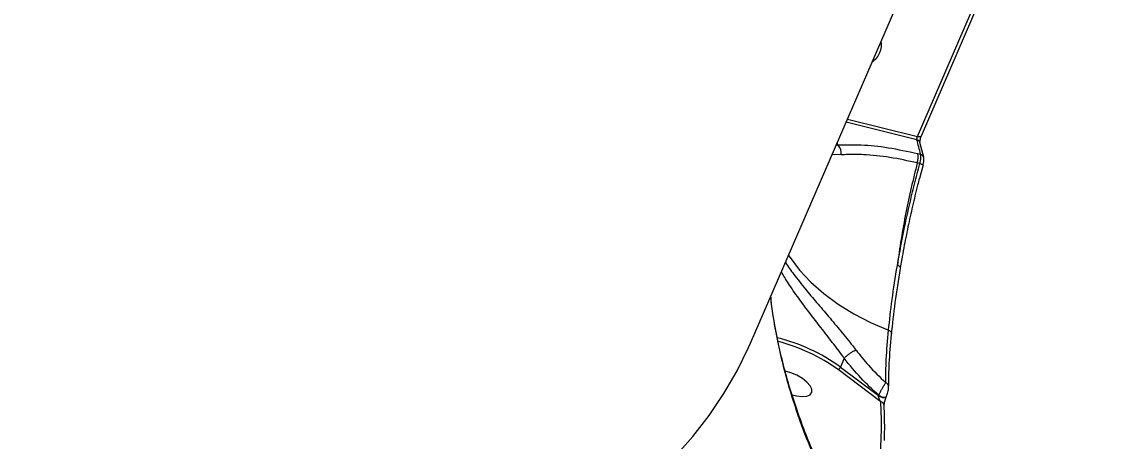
# Model space of a CAD drawing. Header units: millimetres. Extents: x -6521 to 6343, y -6174 to 4868.
# Drawn here: x -3902.6 to -3689.4, y -627 to -544.9 of the extents above; entities that cross this region are included whole.
import ezdxf

# ---------------------------------------------------------------- set-up
doc = ezdxf.new("R2010")
doc.units = ezdxf.units.MM
for name, color, linetype in [('DIKOM_ОБЪЕКТ', 7, 'Continuous'), ('DIKOM_РАЗМЕР_ЗОНА', 7, 'Continuous'), ('DIKOM_РАЗМЕР_ОБЪЕКТА', 7, 'Continuous')]:
    doc.layers.add(name, color=color, linetype=linetype)
doc.styles.add('style1', font='arial.ttf', dxfattribs={"width": 0.8})
doc.dimstyles.new('1-50', dxfattribs={"dimtxt": 300, "dimasz": 200, "dimexe": 100, "dimexo": 0, "dimgap": 100, "dimtad": 1, "dimtxsty": 'style1', "dimcen": 200, "dimclrd": 7, "dimclre": 7, "dimclrt": 7, "dimadec": 1, "dimazin": 2, "dimtfac": 1, "dimtmove": 0, "dimatfit": 2, "dimfxl": 0, "dimlwd": 25, "dimlwe": 18, "dimarcsym": 0})

# ---------------------------------------------------------------- blocks, each defined once
blk = doc.blocks.new('*D11')
at = {"layer": 'Defpoints', "color": 0, "transparency": 16777216}
for p in [(2818.82, 364.95), (-5102.52, -1661.02), (-5102.52, -4861.8)]:
    blk.add_point(p, dxfattribs=at)
at = {"layer": 'DIKOM_РАЗМЕР_ОБЪЕКТА', "color": 7, "lineweight": 18, "transparency": 16777216}
for p, q in [((2818.82, 364.95), (2818.82, -4961.8)), ((-5102.52, -1661.02), (-5102.52, -4961.8))]:
    blk.add_line(p, q, dxfattribs=at)
at = {"layer": 'DIKOM_РАЗМЕР_ОБЪЕКТА', "color": 7, "lineweight": 25, "transparency": 16777216}
blk.add_line((2618.82, -4861.8), (-4902.52, -4861.8), dxfattribs=at)
at = {"layer": 'DIKOM_РАЗМЕР_ОБЪЕКТА', "color": 7, "transparency": 16777216}
for points in [[(-4902.52, -4828.46), (-4902.52, -4895.13), (-5102.52, -4861.8)], [(2618.82, -4828.46), (2618.82, -4895.13), (2818.82, -4861.8)]]:
    blk.add_solid(points, dxfattribs=at)
at = {"layer": 'DIKOM_РАЗМЕР_ОБЪЕКТА', "color": 7, "transparency": 16777216, "insert": (-736, -4608.63), "char_height": 300, "attachment_point": 5, "style": 'style1'}
blk.add_mtext('7900', dxfattribs=at)
blk = doc.blocks.new('*D13')
at = {"layer": 'Defpoints', "color": 0, "transparency": 16777216}
for p in [(1683.24, 4867.99), (-4359.52, -3960.36), (6242.61, -3960.36)]:
    blk.add_point(p, dxfattribs=at)
at = {"layer": 'DIKOM_РАЗМЕР_ЗОНА', "color": 7, "lineweight": 18, "transparency": 16777216}
for p, q in [((1683.24, 4867.99), (6342.61, 4867.99)), ((-4359.52, -3960.36), (6342.61, -3960.36))]:
    blk.add_line(p, q, dxfattribs=at)
at = {"layer": 'DIKOM_РАЗМЕР_ЗОНА', "color": 7, "lineweight": 25, "transparency": 16777216}
blk.add_line((6242.61, 4667.99), (6242.61, -3760.36), dxfattribs=at)
at = {"layer": 'DIKOM_РАЗМЕР_ЗОНА', "color": 7, "transparency": 16777216}
for points in [[(6209.28, 4667.99), (6275.95, 4667.99), (6242.61, 4867.99)], [(6209.28, -3760.36), (6275.95, -3760.36), (6242.61, -3960.36)]]:
    blk.add_solid(points, dxfattribs=at)
at = {"layer": 'DIKOM_РАЗМЕР_ЗОНА', "color": 7, "transparency": 16777216, "insert": (5989.44, 630.24), "char_height": 300, "attachment_point": 5, "rotation": 90, "style": 'style1'}
blk.add_mtext('8850', dxfattribs=at)
blk = doc.blocks.new('*D14')
at = {"layer": 'Defpoints', "color": 0, "transparency": 16777216}
for p in [(4318.82, 257.45), (-6520.67, -1799.21), (4318.82, -6073.51)]:
    blk.add_point(p, dxfattribs=at)
at = {"layer": 'DIKOM_РАЗМЕР_ЗОНА', "color": 7, "lineweight": 18, "transparency": 16777216}
for p, q in [((4318.82, 257.45), (4318.82, -6173.51)), ((-6520.67, -1799.21), (-6520.67, -6173.51))]:
    blk.add_line(p, q, dxfattribs=at)
at = {"layer": 'DIKOM_РАЗМЕР_ЗОНА', "color": 7, "lineweight": 25, "transparency": 16777216}
blk.add_line((-6320.67, -6073.51), (4118.82, -6073.51), dxfattribs=at)
at = {"layer": 'DIKOM_РАЗМЕР_ЗОНА', "color": 7, "transparency": 16777216}
for points in [[(-6320.67, -6040.18), (-6320.67, -6106.84), (-6520.67, -6073.51)], [(4118.82, -6040.18), (4118.82, -6106.84), (4318.82, -6073.51)]]:
    blk.add_solid(points, dxfattribs=at)
at = {"layer": 'DIKOM_РАЗМЕР_ЗОНА', "color": 7, "transparency": 16777216, "insert": (-430.65, -5820.34), "char_height": 300, "attachment_point": 5, "style": 'style1'}
blk.add_mtext('10850', dxfattribs=at)

msp = doc.modelspace()

# ---------------------------------------------------------------- linework, layer by layer
at = {"layer": 'DIKOM_ОБЪЕКТ', "color": 7, "linetype": 'Continuous', "lineweight": 15}
for p, q in [((-3759.862, -607.778), (-3643.41, -338.885)), ((-3727.144, -567.333), (-3715.712, -540.937)), ((-3726.396, -567.213), (-3715.067, -541.054)), ((-3727.287, -567.992), (-3741.159, -564.59)), ((-3740.887, -563.963), (-3727.144, -567.333)), ((-3743.077, -569.019), (-3742.734, -569.014)), ((-3742.734, -569.014), (-3742.881, -568.567)), ((-3725.949, -571.432), (-3726.678, -568.561)), ((-3742.088, -570.954), (-3743.897, -570.912)), ((-3727.112, -570.708), (-3726.563, -570.842)), ((-3726.694, -572.66), (-3727.2, -572.536)), ((-3726.717, -575.515), (-3726.002, -572.846)), ((-3730.466, -593.004), (-3730.172, -591.316)), ((-3741.514, -610.745), (-3742.255, -612.457)), ((-3741.514, -610.745), (-3741.51, -610.739)), ((-3734.336, -619.232), (-3742.727, -612.952)), ((-3742.255, -612.457), (-3734.792, -618.043)), ((-3734.792, -618.043), (-3734.761, -617.971)), ((-3733.251, -618.206), (-3733.235, -618.112)), ((-3733.283, -618.278), (-3733.251, -618.206))]:
    msp.add_line(p, q, dxfattribs=at)
at = {"layer": 'DIKOM_ОБЪЕКТ', "color": 7, "linetype": 'Continuous', "lineweight": 15, "flags": 128}
for points in [[(-3727.144, -567.333), (-3726.972, -567.367), (-3726.812, -567.38), (-3726.671, -567.372), (-3726.553, -567.344), (-3726.464, -567.297), (-3726.406, -567.232), (-3726.396, -567.213)], [(-3726.049, -572.834), (-3726.048, -572.834), (-3726.043, -572.835)], [(-3752.426, -590.607), (-3752.127, -591.059), (-3750.257, -593.52), (-3748.051, -595.873), (-3745.53, -598.094), (-3742.719, -600.162), (-3739.647, -602.057), (-3736.342, -603.759), (-3732.839, -605.251)], [(-3732.839, -605.251), (-3732.677, -605.321), (-3732.536, -605.409), (-3732.419, -605.511), (-3732.333, -605.625), (-3732.278, -605.744), (-3732.258, -605.867), (-3732.274, -605.988), (-3732.324, -606.102)], [(-3774.692, -630.021), (-3771.166, -626.054), (-3767.955, -621.929), (-3765.062, -617.649), (-3762.491, -613.219), (-3760.244, -608.643), (-3759.862, -607.778)], [(-3751.727, -617.879), (-3750.855, -618.098), (-3749.764, -618.222), (-3748.854, -618.14), (-3748.2, -617.859), (-3747.855, -617.401), (-3747.847, -616.805), (-3748.176, -616.117), (-3748.815, -615.394), (-3749.714, -614.694), (-3750.799, -614.075), (-3751.981, -613.585), (-3753.06, -613.287)], [(-3734.792, -618.043), (-3734.564, -618.188), (-3734.308, -618.309), (-3734.042, -618.395), (-3733.79, -618.44), (-3733.57, -618.439), (-3733.402, -618.393), (-3733.298, -618.306), (-3733.284, -618.281)], [(-3734.761, -617.971), (-3734.533, -618.116), (-3734.277, -618.237), (-3734.011, -618.323), (-3733.758, -618.368), (-3733.539, -618.367), (-3733.37, -618.321), (-3733.266, -618.234), (-3733.251, -618.206)], [(-3732.817, -616.263), (-3732.817, -616.28), (-3732.817, -616.281)]]:
    msp.add_lwpolyline(points, dxfattribs=at)
at = {"layer": 'DIKOM_ОБЪЕКТ', "color": 7, "linetype": 'Continuous', "lineweight": 15}
for centre, radius, start, end in [((-3737.677, -549.512), 3.465, 336.04817, 12.7722), ((-3738.649, -549.054), 4.54, 305.08636, 335.74261), ((-3744.591, -570.71), 2.515, 354.42259, 42.40507), ((-3860.555, -603.375), 137.885, 13.64729, 14.86914), ((-3727.467, -568.796), 0.823, 16.56717, 77.36352), ((-3730.788, -571.447), 3.749, 343.11346, 11.37713), ((-3726.747, -571.649), 0.828, 15.81636, 77.14645), ((-3710.852, -515.206), 59.598, 254.58406, 255.22658), ((-3731.224, -593.357), 0.799, 26.46251, 81.85058), ((-3730.676, -593.02), 0.168, 310.75983, 6.64956), ((-3763.214, -641.497), 35.814, 54.18273, 76.14209), ((-3763.063, -641.147), 34.763, 54.19778, 75.665), ((-3733.669, -616.327), 0.854, 4.2901, 71.04922), ((-3823.78, -623.5), 89.546, 344.51142, 2.73169), ((-3734.579, -620.086), 0.887, 4.41491, 74.12314)]:
    msp.add_arc(centre, radius, start, end, dxfattribs=at)
for points, knots in [([(-3742.734, -569.014), (-3741.247, -568.975), (-3738.185, -568.897), (-3732.904, -569.442), (-3729.061, -570.282), (-3727.112, -570.708)], [0, 0, 0, 0, 0.3175152, 0.6539141, 1, 1, 1, 1]), ([(-3727.287, -567.992), (-3727.289, -567.96), (-3727.292, -567.896), (-3727.272, -567.751), (-3727.235, -567.59), (-3727.189, -567.444), (-3727.157, -567.365), (-3727.144, -567.333)], [0, 0, 0, 0, 0.2155613, 0.4307795, 0.6455971, 0.8596158, 1, 1, 1, 1]), ([(-3726.676, -568.569), (-3726.676, -568.57), (-3726.673, -568.579), (-3726.682, -568.542), (-3726.683, -568.456), (-3726.676, -568.278), (-3726.64, -568.018), (-3726.567, -567.694), (-3726.477, -567.402), (-3726.416, -567.265), (-3726.396, -567.219)], [0, 0, 0, 0, 0.0058305, 0.0949903, 0.2005339, 0.3369301, 0.5005659, 0.6917659, 0.8976251, 1, 1, 1, 1]), ([(-3727.2, -572.536), (-3729.008, -572.14), (-3732.674, -571.336), (-3737.225, -570.899), (-3740.308, -570.855), (-3741.691, -570.932), (-3742.088, -570.954)], [0, 0, 0, 0, 0.3362345, 0.6822321, 0.908788, 1, 1, 1, 1]), ([(-3726.694, -572.66), (-3726.68, -572.603), (-3726.61, -572.328), (-3726.524, -571.834), (-3726.488, -571.243), (-3726.538, -570.976), (-3726.563, -570.842)], [0, 0, 0, 0, 0.0806236, 0.387078, 0.693581, 1, 1, 1, 1]), ([(-3765.298, -698.941), (-3765.314, -698.958), (-3767.809, -701.654), (-3773.862, -706.486), (-3783.536, -713.319), (-3794.379, -719.348), (-3806.148, -724.659), (-3818.809, -729.24), (-3832.557, -733.172), (-3847.394, -736.411), (-3863.292, -738.93), (-3879.902, -740.672), (-3897.149, -741.651), (-3914.948, -741.895), (-3933.588, -741.408), (-3953.041, -740.159), (-3973.257, -738.135), (-3993.791, -735.38), (-4014.565, -731.921), (-4035.497, -727.8), (-4056.929, -722.948), (-4078.806, -717.353), (-4101.06, -711.014), (-4123.204, -704.072), (-4145.162, -696.566), (-4166.867, -688.543), (-4188.674, -679.874), (-4210.508, -670.562), (-4232.293, -660.624), (-4252.648, -650.716), (-4271.57, -640.951), (-4289.089, -631.425), (-4306.302, -621.57), (-4323.157, -611.406), (-4339.474, -601.047), (-4355.175, -590.542), (-4368.704, -581.042), (-4376.889, -574.975), (-4380.222, -572.505)], [0, 0, 0, 0, 0.0001879, 0.03034, 0.0605166, 0.0906687, 0.1199697, 0.1492933, 0.1785943, 0.2087464, 0.2389231, 0.2690751, 0.2983758, 0.3276989, 0.3569996, 0.3871514, 0.4173276, 0.4474792, 0.4767802, 0.5061035, 0.5354045, 0.5655563, 0.5957329, 0.6258849, 0.6551857, 0.6845092, 0.7138099, 0.743962, 0.7741384, 0.8042903, 0.8297914, 0.8553222, 0.880853, 0.906626, 0.9323987, 0.9575224, 0.9827031, 1, 1, 1, 1]), ([(-3727.2, -572.536), (-3727.607, -574.143), (-3728.424, -577.374), (-3729.483, -582.365), (-3730.419, -587.478), (-3730.879, -590.863), (-3731.111, -592.566)], [0, 0, 0, 0, 0.2373906, 0.4771623, 0.7370174, 1, 1, 1, 1]), ([(-3731.111, -592.566), (-3730.648, -590.02), (-3729.946, -586.163), (-3728.755, -580.786), (-3727.777, -576.704), (-3727.052, -573.995), (-3726.694, -572.66)], [0, 0, 0, 0, 0.3951638, 0.5986708, 0.8021749, 1, 1, 1, 1]), ([(-3726.048, -572.834), (-3726.005, -572.657), (-3725.911, -572.261), (-3725.867, -571.8), (-3725.947, -571.52), (-3725.973, -571.429)], [0, 0, 0, 0, 0.3536359, 0.79181, 1, 1, 1, 1]), ([(-3726.786, -575.511), (-3726.91, -575.978), (-3727.395, -577.808), (-3728.149, -581.003), (-3729.05, -585.092), (-3729.754, -588.584), (-3730.123, -590.669), (-3730.256, -591.426)], [0, 0, 0, 0, 0.086606, 0.3392487, 0.5918944, 0.8518967, 1, 1, 1, 1]), ([(-3753.046, -592.038), (-3752.511, -592.792), (-3751.372, -594.4), (-3749.256, -597.029), (-3746.941, -599.794), (-3744.594, -602.554), (-3742.18, -605.42), (-3740.367, -607.644), (-3739.412, -608.874), (-3739.197, -609.151)], [0, 0, 0, 0, 0.1604362, 0.3418288, 0.4947851, 0.6476369, 0.8016161, 0.9554529, 1, 1, 1, 1]), ([(-3741.51, -610.739), (-3741.51, -610.738), (-3741.668, -610.513), (-3742.521, -609.381), (-3744.134, -607.233), (-3746.338, -604.406), (-3748.483, -601.628), (-3750.567, -598.836), (-3752.429, -596.196), (-3753.391, -594.581), (-3753.829, -593.846)], [0, 0, 0, 0, 0.0000647, 0.0366954, 0.1886981, 0.3468788, 0.5009342, 0.6592627, 0.8449779, 1, 1, 1, 1]), ([(-3732.839, -605.251), (-3732.63, -603.301), (-3732.206, -599.354), (-3731.479, -594.846), (-3731.111, -592.566)], [0, 0, 0, 0, 0.4941583, 1, 1, 1, 1]), ([(-3730.566, -593.148), (-3730.932, -595.424), (-3731.673, -600.029), (-3732.105, -604.062), (-3732.324, -606.102)], [0, 0, 0, 0, 0.4941808, 1, 1, 1, 1]), ([(-3736.951, -648.222), (-3737.325, -647.711), (-3738.536, -646.056), (-3740.485, -642.971), (-3742.813, -638.964), (-3745.059, -634.636), (-3747.134, -630.208), (-3749.048, -625.633), (-3750.754, -621.022), (-3752.277, -616.273), (-3753.563, -611.554), (-3754.581, -607.099), (-3755.331, -603.005), (-3755.757, -600.276), (-3755.89, -598.846), (-3755.909, -598.649)], [0, 0, 0, 0, 0.0412214, 0.133601, 0.2280548, 0.3245637, 0.4231413, 0.5114324, 0.6050424, 0.6944688, 0.7799638, 0.8622438, 0.9296992, 0.9903141, 1, 1, 1, 1]), ([(-3737.378, -648.212), (-3738.556, -646.455), (-3740.914, -642.941), (-3744.161, -637.03), (-3747.181, -630.674), (-3750.14, -623.28), (-3752.398, -616.27), (-3754.038, -609.834), (-3755.055, -604.707), (-3755.686, -600.939), (-3755.852, -598.814), (-3755.872, -598.563)], [0, 0, 0, 0, 0.135766, 0.2715389, 0.4102379, 0.548924, 0.7213912, 0.8089488, 0.8964846, 0.9877894, 1, 1, 1, 1]), ([(-3733.391, -615.52), (-3733.377, -614.055), (-3733.349, -611.089), (-3733.011, -607.213), (-3732.839, -605.251)], [0, 0, 0, 0, 0.4937622, 1, 1, 1, 1]), ([(-3732.324, -606.102), (-3732.495, -608.062), (-3732.825, -611.828), (-3732.856, -614.714), (-3732.87, -616.098)], [0, 0, 0, 0, 0.5205672, 1, 1, 1, 1]), ([(-3741.51, -610.739), (-3741.371, -610.594), (-3741.093, -610.305), (-3740.556, -609.874), (-3740.005, -609.505), (-3739.556, -609.273), (-3739.305, -609.18), (-3739.212, -609.155), (-3739.197, -609.151)], [0, 0, 0, 0, 0.2120171, 0.424072, 0.636064, 0.8481366, 0.9764229, 1, 1, 1, 1]), ([(-3739.197, -609.151), (-3738.406, -610.153), (-3736.594, -612.448), (-3734.545, -614.412), (-3733.391, -615.52)], [0, 0, 0, 0, 0.436563, 1, 1, 1, 1]), ([(-3734.761, -617.971), (-3735.952, -616.88), (-3738.349, -614.684), (-3740.455, -612.064), (-3741.514, -610.745)], [0, 0, 0, 0, 0.4967555, 1, 1, 1, 1]), ([(-3742.727, -612.952), (-3742.72, -612.95), (-3742.698, -612.944), (-3742.639, -612.916), (-3742.544, -612.852), (-3742.429, -612.736), (-3742.325, -612.599), (-3742.279, -612.504), (-3742.255, -612.457)], [0, 0, 0, 0, 0.0458511, 0.1413968, 0.3560223, 0.5706662, 0.7852441, 1, 1, 1, 1]), ([(-3734.761, -617.971), (-3734.672, -617.79), (-3734.496, -617.429), (-3734.184, -616.839), (-3733.87, -616.28), (-3733.59, -615.813), (-3733.454, -615.611), (-3733.391, -615.52)], [0, 0, 0, 0, 0.1951242, 0.3899424, 0.5934597, 0.8140502, 1, 1, 1, 1]), ([(-3732.827, -616.264), (-3732.827, -616.263), (-3732.827, -616.129), (-3732.825, -615.973), (-3732.823, -615.819)], [0, 0, 0, 0, 0.0053228, 1, 1, 1, 1]), ([(-3734.336, -619.232), (-3734.4, -619.148), (-3734.535, -618.97), (-3734.691, -618.68), (-3734.79, -618.409), (-3734.82, -618.224), (-3734.814, -618.109), (-3734.799, -618.065), (-3734.792, -618.043)], [0, 0, 0, 0, 0.2758996, 0.5811897, 0.7841501, 0.9045637, 0.9531501, 1, 1, 1, 1]), ([(-3733.192, -618.046), (-3733.163, -617.973), (-3733.075, -617.757), (-3732.962, -617.346), (-3732.855, -616.827), (-3732.809, -616.489), (-3732.818, -616.295), (-3732.819, -616.281)], [0, 0, 0, 0, 0.1193017, 0.3529285, 0.6126932, 0.9716832, 1, 1, 1, 1]), ([(-3733.694, -620.012), (-3733.695, -619.994), (-3733.696, -619.944), (-3733.68, -619.718), (-3733.62, -619.361), (-3733.516, -618.942), (-3733.409, -618.599), (-3733.327, -618.378), (-3733.29, -618.297), (-3733.283, -618.282)], [0, 0, 0, 0, 0.1005043, 0.2831005, 0.5248754, 0.7134816, 0.857328, 0.9731456, 1, 1, 1, 1]), ([(-3733.653, -626.812), (-3733.647, -626.698), (-3733.552, -624.902), (-3733.602, -622.625), (-3733.679, -620.455), (-3733.694, -620.017)], [0, 0, 0, 0, 0.0511883, 0.8084721, 1, 1, 1, 1])]:
    msp.add_open_spline(points, degree=3, knots=knots, dxfattribs=at)

# ---------------------------------------------------------------- dimensions: what is measured, and where the dimension line sits
at = {"layer": 'DIKOM_РАЗМЕР_ЗОНА'}
dim = msp.add_linear_dim(base=(6242.612, -3960.361), p1=(1683.243, 4867.991), p2=(-4359.523, -3960.361), angle=90, text='8850', dimstyle='1-50', dxfattribs=at)
dim.commit()
dim.dimension.update_dxf_attribs({"geometry": '*D13', "text_midpoint": (6242.612, 630.237), "dimtype": 160})
dim = msp.add_linear_dim(base=(4318.818, -6073.511), p1=(-6520.672, -1799.212), p2=(4318.818, 257.446), text='10850', dimstyle='1-50', dxfattribs=at)
dim.commit()
dim.dimension.update_dxf_attribs({"geometry": '*D14', "text_midpoint": (-430.645, -6073.511), "dimtype": 160})
at = {"layer": 'DIKOM_РАЗМЕР_ОБЪЕКТА'}
dim = msp.add_linear_dim(base=(-5102.518, -4861.797), p1=(2818.818, 364.955), p2=(-5102.518, -1661.024), text='7900', dimstyle='1-50', dxfattribs=at)
dim.commit()
dim.dimension.update_dxf_attribs({"geometry": '*D11', "text_midpoint": (-736.001, -4861.797), "dimtype": 160})

doc.saveas('drawing.dxf')
